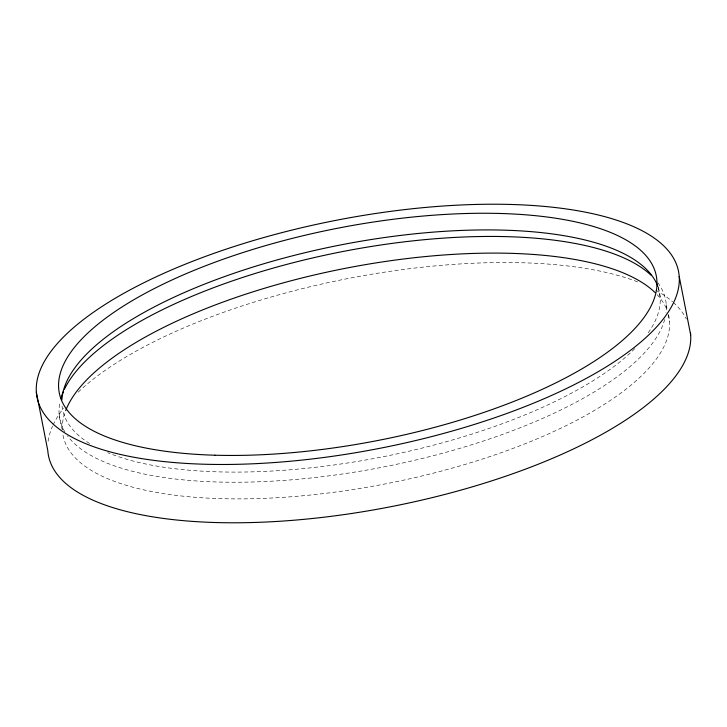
<?xml version="1.0" encoding="UTF-8"?>
<svg xmlns="http://www.w3.org/2000/svg" width="727" height="727" viewBox="0 0 727 727"><rect width="100%" height="100%" fill="white"/><g stroke="black" fill="none" stroke-linecap="round" stroke-linejoin="round"><path stroke-width="0.55" stroke-dasharray="3.63 2.73" d="M666.259 304.649L667.35 310.202M668.213 314.646L669.522 321.307M658.199 287.129L660.161 297.125M59.114 414.017L62.159 429.566M48.118 441.262A326.877 116.075 -11.1 0 1 52.598 426.122M53.098 425.022A326.877 116.075 -11.1 0 1 63.422 408.365M78.18 392.153A326.877 116.075 -11.1 0 1 347.215 278.677A326.877 116.075 -11.1 0 1 638.869 282.367M655.927 290.318A326.877 116.075 -11.1 0 1 672.53 301.732M673.293 302.414A326.877 116.075 -11.1 0 1 686.324 319.026M668.504 314.791A308.721 109.632 -11.1 0 1 387.482 483.482A308.721 109.632 -11.1 0 1 62.749 433.955M62.322 429.657A308.721 109.632 -11.1 0 1 65.775 410.337M657.144 294.68A308.721 109.632 -11.1 0 1 667.204 310.538M658.235 287.556A304.177 108.014 -11.1 0 1 647.702 333.566M634.835 348.587A304.177 108.014 -11.1 0 1 382.838 456.801A304.177 108.014 -11.1 0 1 107.705 452.657M89.594 443.506A304.177 108.014 -11.1 0 1 62.031 405.966M657.826 282.739A308.721 109.632 -11.1 0 1 665.996 313.001M664.687 319.48A308.721 109.632 -11.1 0 1 382.811 467.107A308.721 109.632 -11.1 0 1 67.547 435.927M64.903 431.992A308.721 109.632 -11.1 0 1 60.132 401.368"/><path stroke-width="1.09" d="M679.209 276.442A326.877 116.075 -11.1 0 1 204.287 464.226A326.877 116.075 -11.1 0 1 189.847 262.374A326.877 116.075 -11.1 0 1 679.209 276.442L690.65 334.747M36.35 392.253L47.791 450.558A326.877 116.075 -11.1 0 0 380.53 508.655A326.877 116.075 -11.1 0 0 690.441 332.602M61.904 399.795A304.177 108.014 -11.1 0 1 345.216 244.054A304.177 108.014 -11.1 0 1 657.871 286.511M65.775 410.337A308.721 109.632 -11.1 0 1 341.881 269.008A308.721 109.632 -11.1 0 1 655.091 292.599M60.995 398.096A308.721 109.632 -11.1 0 1 63.422 391.462M64.439 389.236A308.721 109.632 -11.1 0 1 343.126 251.46A308.721 109.632 -11.1 0 1 651.101 275.251M214.947 455.211A304.177 108.014 -11.1 0 0 656.89 280.468A304.177 108.014 -11.1 0 0 201.506 267.372A304.177 108.014 -11.1 0 0 214.947 455.211"/></g></svg>
